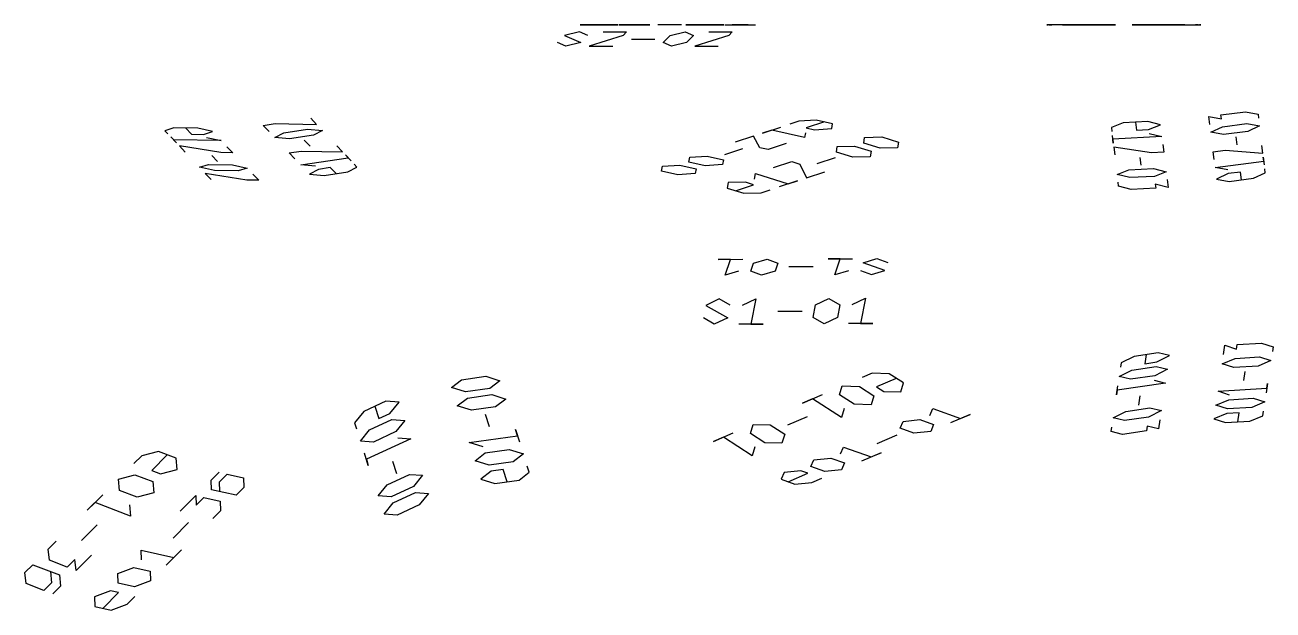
# Model space of a CAD drawing. Header units: metres. Extents: x -3.55 to 5.66, y -3.79 to 3.79.
# Drawn here: x -1.351 to 0.766, y 2.799 to 3.792 of the extents above; entities that cross this region are included whole.
import ezdxf

# ---------------------------------------------------------------- set-up
doc = ezdxf.new("R2010")
doc.units = ezdxf.units.M
doc.layers.add('PROFILES', color=30, linetype='CONTINUOUS')

msp = doc.modelspace()

# ---------------------------------------------------------------- linework, layer by layer
at = {"layer": 'PROFILES'}
for p, q in [((-0.3691, 3.7917, 6.8763), (-0.4089, 3.7917, 6.864)), ((-0.4089, 3.7917, 6.864), (-0.4028, 3.7917, 6.8441)), ((-0.4028, 3.7917, 6.8441), (-0.3445, 3.7917, 6.7967)), ((-0.3445, 3.7917, 6.7967), (-0.3843, 3.7917, 6.7844)), ((-0.3293, 3.7917, 6.8886), (-0.343, 3.7917, 6.8625)), ((-0.343, 3.7917, 6.8625), (-0.3307, 3.7917, 6.8227)), ((-0.3307, 3.7917, 6.8227), (-0.3047, 3.7917, 6.809)), ((-0.3032, 3.7917, 6.8748), (-0.3293, 3.7917, 6.8886)), ((-0.3047, 3.7917, 6.809), (-0.2909, 3.7917, 6.835)), ((-0.2909, 3.7917, 6.835), (-0.3032, 3.7917, 6.8748)), ((-0.2374, 3.7917, 6.8734), (-0.2772, 3.7917, 6.8611)), ((-0.1899, 3.7917, 6.9316), (-0.2298, 3.7917, 6.9193)), ((-0.2298, 3.7917, 6.9193), (-0.2236, 3.7917, 6.8994)), ((-0.2236, 3.7917, 6.8994), (-0.1654, 3.7917, 6.852)), ((-0.1654, 3.7917, 6.852), (-0.2052, 3.7917, 6.8397)), ((-0.1639, 3.7917, 6.9179), (-0.1501, 3.7917, 6.9439)), ((-0.1241, 3.7917, 6.9302), (-0.1516, 3.7917, 6.878)), ((-0.1516, 3.7917, 6.878), (-0.1255, 3.7917, 6.8643)), ((-0.1501, 3.7917, 6.9439), (-0.1241, 3.7917, 6.9302)), ((-0.1255, 3.7917, 6.8643), (-0.1118, 3.7917, 6.8903)), ((0.4006, 3.7917, 6.2709), (0.3822, 3.7917, 6.2939)), ((0.3822, 3.7917, 6.2939), (0.3844, 3.7917, 6.3146)), ((0.4533, 3.7917, 6.37), (0.3866, 3.7917, 6.3353)), ((0.3866, 3.7917, 6.3353), (0.3911, 3.7917, 6.3767)), ((0.3956, 3.7917, 6.4181), (0.3934, 3.7917, 6.3974)), ((0.4186, 3.7917, 6.4366), (0.3956, 3.7917, 6.4181)), ((0.4421, 3.7917, 6.2664), (0.4006, 3.7917, 6.2709)), ((0.432, 3.7917, 6.5609), (0.409, 3.7917, 6.5424)), ((0.409, 3.7917, 6.5424), (0.4275, 3.7917, 6.5195)), ((0.418, 3.7917, 6.6253), (0.4135, 3.7917, 6.5838)), ((0.4986, 3.7917, 6.5956), (0.4158, 3.7917, 6.6046)), ((0.4158, 3.7917, 6.6046), (0.418, 3.7917, 6.6253)), ((0.46, 3.7917, 6.4321), (0.4186, 3.7917, 6.4366)), ((0.4213, 3.7917, 6.2687), (0.4258, 3.7917, 6.3101)), ((0.4258, 3.7917, 6.3101), (0.4465, 3.7917, 6.3079)), ((0.4275, 3.7917, 6.5195), (0.4689, 3.7917, 6.515)), ((0.4734, 3.7917, 6.5564), (0.432, 3.7917, 6.5609)), ((0.4415, 3.7917, 6.4551), (0.446, 3.7917, 6.4965)), ((0.465, 3.7917, 6.2849), (0.4421, 3.7917, 6.2664)), ((0.4465, 3.7917, 6.3079), (0.465, 3.7917, 6.2849)), ((0.474, 3.7917, 6.3678), (0.4533, 3.7917, 6.37)), ((0.4807, 3.7917, 6.4299), (0.4577, 3.7917, 6.4114)), ((0.4577, 3.7917, 6.4114), (0.46, 3.7917, 6.4321)), ((0.4689, 3.7917, 6.515), (0.4919, 3.7917, 6.5335)), ((0.4695, 3.7917, 6.3263), (0.474, 3.7917, 6.3678)), ((0.4919, 3.7917, 6.5335), (0.4734, 3.7917, 6.5564)), ((0.4757, 3.7917, 6.5771), (0.4986, 3.7917, 6.5956)), ((0.4762, 3.7917, 6.3885), (0.4807, 3.7917, 6.4299)), ((0.5501, 3.7917, 6.2967), (0.5271, 3.7917, 6.2782)), ((0.5271, 3.7917, 6.2782), (0.61, 3.7917, 6.2692)), ((0.5339, 3.7917, 6.3403), (0.5523, 3.7917, 6.3174)), ((0.5568, 3.7917, 6.3588), (0.5339, 3.7917, 6.3403)), ((0.5496, 3.7917, 6.4853), (0.5451, 3.7917, 6.4439)), ((0.5451, 3.7917, 6.4439), (0.568, 3.7917, 6.4624)), ((0.5563, 3.7917, 6.5474), (0.5518, 3.7917, 6.506)), ((0.5518, 3.7917, 6.506), (0.5725, 3.7917, 6.5038)), ((0.5523, 3.7917, 6.3174), (0.5938, 3.7917, 6.3129)), ((0.5982, 3.7917, 6.3543), (0.5568, 3.7917, 6.3588)), ((0.5792, 3.7917, 6.5659), (0.5608, 3.7917, 6.5889)), ((0.5608, 3.7917, 6.5889), (0.5837, 3.7917, 6.6073)), ((0.568, 3.7917, 6.4624), (0.5658, 3.7917, 6.4416)), ((0.5658, 3.7917, 6.4416), (0.6072, 3.7917, 6.4372)), ((0.5725, 3.7917, 6.5038), (0.6391, 3.7917, 6.5385)), ((0.5999, 3.7917, 6.5637), (0.5792, 3.7917, 6.5659)), ((0.5843, 3.7917, 6.4187), (0.5798, 3.7917, 6.3773)), ((0.5837, 3.7917, 6.6073), (0.6251, 3.7917, 6.6029)), ((0.5938, 3.7917, 6.3129), (0.6167, 3.7917, 6.3314)), ((0.6167, 3.7917, 6.3314), (0.5982, 3.7917, 6.3543)), ((0.6044, 3.7917, 6.6051), (0.5999, 3.7917, 6.5637)), ((0.6072, 3.7917, 6.4372), (0.6302, 3.7917, 6.4556)), ((0.61, 3.7917, 6.2692), (0.6077, 3.7917, 6.2485)), ((0.6077, 3.7917, 6.2485), (0.6122, 3.7917, 6.2899)), ((0.6251, 3.7917, 6.6029), (0.6436, 3.7917, 6.5799)), ((0.6302, 3.7917, 6.4556), (0.6324, 3.7917, 6.4763)), ((0.6391, 3.7917, 6.5385), (0.6346, 3.7917, 6.4971)), ((0.6436, 3.7917, 6.5799), (0.6414, 3.7917, 6.5592)), ((-0.41, 3.7798, 6.9381), (-0.4358, 3.7738, 6.9511)), ((-0.4358, 3.7738, 6.9511), (-0.4078, 3.7618, 7.0015)), ((-0.396, 3.7738, 6.9634), (-0.41, 3.7798, 6.9381)), ((-0.3363, 3.7738, 6.9818), (-0.3937, 3.7558, 7.0267)), ((-0.3702, 3.7798, 6.9504), (-0.3304, 3.7798, 6.9627)), ((-0.3304, 3.7798, 6.9627), (-0.3363, 3.7738, 6.9818)), ((-0.2684, 3.7618, 7.0445), (-0.2566, 3.7738, 7.0064)), ((-0.2566, 3.7738, 7.0064), (-0.2308, 3.7798, 6.9935)), ((-0.2308, 3.7798, 6.9935), (-0.2168, 3.7738, 7.0187)), ((-0.2168, 3.7738, 7.0187), (-0.2286, 3.7618, 7.0568)), ((-0.1571, 3.7738, 7.0371), (-0.2146, 3.7558, 7.082)), ((-0.191, 3.7798, 7.0058), (-0.1512, 3.7798, 7.0181)), ((-0.1512, 3.7798, 7.0181), (-0.1571, 3.7738, 7.0371)), ((-0.4336, 3.7558, 7.0144), (-0.4476, 3.7618, 6.9892)), ((-0.4078, 3.7618, 7.0015), (-0.4336, 3.7558, 7.0144)), ((-0.3937, 3.7558, 7.0267), (-0.3539, 3.7558, 7.039)), ((-0.3222, 3.7678, 7.007), (-0.2824, 3.7678, 7.0193)), ((-0.2544, 3.7558, 7.0697), (-0.2684, 3.7618, 7.0445)), ((-0.2286, 3.7618, 7.0568), (-0.2544, 3.7558, 7.0697)), ((-0.2146, 3.7558, 7.082), (-0.1748, 3.7558, 7.0943)), ((0.6778, 3.639, 7.686), (0.7192, 3.6443, 7.686)), ((0.7192, 3.6443, 7.686), (0.7406, 3.6404, 7.7058)), ((-0.9467, 3.6214, 7.3251), (-0.9265, 3.6244, 7.3208)), ((-0.9369, 3.6111, 7.3642), (-0.9467, 3.6214, 7.3251)), ((-0.9265, 3.6244, 7.3208), (-0.8562, 3.6231, 7.3472)), ((-0.8562, 3.6231, 7.3472), (-0.866, 3.6334, 7.3081)), ((-0.038, 3.6285, 7.5812), (-0.0535, 3.6234, 7.5942)), ((-0.0087, 3.6305, 7.5834), (-0.038, 3.6285, 7.5812)), ((0.0052, 3.6274, 7.5986), (-0.0257, 3.6172, 7.6246)), ((0.0191, 3.6242, 7.6138), (-0.0087, 3.6305, 7.5834)), ((0.0175, 3.616, 7.642), (0.0191, 3.6242, 7.6138)), ((0.5119, 3.6255, 7.6882), (0.4919, 3.6178, 7.7084)), ((0.5535, 3.6277, 7.6873), (0.5119, 3.6255, 7.6882)), ((0.5327, 3.6266, 7.6877), (0.5343, 3.6133, 7.7272)), ((0.5751, 3.6222, 7.7065), (0.5535, 3.6277, 7.6873)), ((0.5551, 3.6144, 7.7267), (0.5751, 3.6222, 7.7065)), ((0.6588, 3.6231, 7.7254), (0.6572, 3.6363, 7.6859)), ((0.6572, 3.6363, 7.6859), (0.6787, 3.6324, 7.7057)), ((0.6787, 3.6324, 7.7057), (0.6778, 3.639, 7.686)), ((0.6803, 3.6191, 7.7452), (0.7216, 3.6244, 7.7452)), ((0.7216, 3.6244, 7.7452), (0.7431, 3.6205, 7.765)), ((0.7431, 3.6205, 7.765), (0.7232, 3.6112, 7.7847)), ((0.7406, 3.6404, 7.7058), (0.7414, 3.6337, 7.7256)), ((-1.0981, 3.6172, 7.3618), (-1.1134, 3.6124, 7.3865)), ((-1.1134, 3.6124, 7.3865), (-1.1085, 3.6072, 7.4061)), ((-1.0938, 3.5917, 7.4648), (-1.1036, 3.602, 7.4257)), ((-1.0577, 3.6166, 7.3516), (-1.0981, 3.6172, 7.3618)), ((-1.0779, 3.6169, 7.3567), (-1.0681, 3.6065, 7.3958)), ((-1.0681, 3.6065, 7.3958), (-1.0479, 3.6062, 7.3907)), ((-1.0326, 3.6111, 7.366), (-1.0577, 3.6166, 7.3516)), ((-1.0479, 3.6062, 7.3907), (-1.0326, 3.6111, 7.366)), ((-1.043, 3.601, 7.4103), (-1.0179, 3.5955, 7.4247)), ((-0.9271, 3.6007, 7.4034), (-0.9119, 3.6089, 7.3796)), ((-0.9021, 3.5986, 7.4187), (-0.9271, 3.6007, 7.4034)), ((-0.9119, 3.6089, 7.3796), (-0.8715, 3.6149, 7.3711)), ((-0.8617, 3.6046, 7.4102), (-0.9021, 3.5986, 7.4187)), ((-0.8715, 3.6149, 7.3711), (-0.8464, 3.6127, 7.3864)), ((-0.8464, 3.6127, 7.3864), (-0.8617, 3.6046, 7.4102)), ((-0.1152, 3.603, 7.6464), (-0.146, 3.5928, 7.6724)), ((-0.1044, 3.5834, 7.7181), (-0.1152, 3.603, 7.6464)), ((-0.0998, 3.6081, 7.6333), (-0.0689, 3.6183, 7.6072)), ((-0.0843, 3.6132, 7.6203), (-0.0998, 3.6081, 7.6333)), ((-0.0288, 3.6007, 7.6811), (-0.0843, 3.6132, 7.6203)), ((-0.0272, 3.6089, 7.6529), (-0.0288, 3.6007, 7.6811)), ((-0.0257, 3.6172, 7.6246), (-0.0118, 3.614, 7.6399)), ((-0.0118, 3.614, 7.6399), (0.0175, 3.616, 7.642)), ((0.0718, 3.5915, 7.73), (0.0732, 3.601, 7.7021)), ((0.0732, 3.601, 7.7021), (0.1026, 3.6017, 7.7039)), ((0.1026, 3.6017, 7.7039), (0.1306, 3.593, 7.7336)), ((0.4919, 3.6178, 7.7084), (0.4927, 3.6111, 7.7282)), ((0.4951, 3.5912, 7.7874), (0.4935, 3.6045, 7.7479)), ((0.5775, 3.6023, 7.7657), (0.4943, 3.5979, 7.7676)), ((0.5343, 3.6133, 7.7272), (0.5551, 3.6144, 7.7267)), ((0.5559, 3.6078, 7.7465), (0.5775, 3.6023, 7.7657)), ((0.6604, 3.6098, 7.7648), (0.6803, 3.6191, 7.7452)), ((0.6819, 3.6059, 7.7846), (0.6604, 3.6098, 7.7648)), ((0.7232, 3.6112, 7.7847), (0.6819, 3.6059, 7.7846)), ((0.705, 3.5886, 7.8439), (0.7034, 3.6019, 7.8044)), ((-1.0179, 3.5955, 7.4247), (-1.0987, 3.5968, 7.4453)), ((-1.0987, 3.5968, 7.4453), (-1.0938, 3.5917, 7.4648)), ((-1.0186, 3.5752, 7.5082), (-1.0889, 3.5865, 7.4844)), ((-1.0889, 3.5865, 7.4844), (-1.0791, 3.5762, 7.5236)), ((-1.0082, 3.5852, 7.4639), (-0.9984, 3.5748, 7.503)), ((-0.9027, 3.5749, 7.5013), (-0.8825, 3.5779, 7.497)), ((-0.8825, 3.5779, 7.497), (-0.8122, 3.5765, 7.5234)), ((-0.8672, 3.586, 7.4732), (-0.877, 3.5964, 7.4341)), ((-0.8122, 3.5765, 7.5234), (-0.822, 3.5869, 7.4843)), ((-0.1337, 3.5815, 7.7159), (-0.1646, 3.5713, 7.742)), ((-0.0905, 3.5803, 7.7333), (-0.1044, 3.5834, 7.7181)), ((-0.0596, 3.5905, 7.7072), (-0.0905, 3.5803, 7.7333)), ((0.0255, 3.5762, 7.7691), (0.0269, 3.5857, 7.7412)), ((0.0269, 3.5857, 7.7412), (0.0563, 3.5864, 7.743)), ((0.0563, 3.5864, 7.743), (0.0843, 3.5777, 7.7727)), ((0.0997, 3.5828, 7.7596), (0.0718, 3.5915, 7.73)), ((0.0843, 3.5777, 7.7727), (0.0828, 3.5682, 7.8005)), ((0.1291, 3.5835, 7.7614), (0.0997, 3.5828, 7.7596)), ((0.1306, 3.593, 7.7336), (0.1291, 3.5835, 7.7614)), ((0.4943, 3.5979, 7.7676), (0.4951, 3.5912, 7.7874)), ((0.5599, 3.5747, 7.8451), (0.4959, 3.5846, 7.8071)), ((0.4959, 3.5846, 7.8071), (0.4975, 3.5714, 7.8466)), ((0.5791, 3.589, 7.8052), (0.5807, 3.5758, 7.8447)), ((0.6645, 3.5767, 7.8635), (0.6851, 3.5793, 7.8636)), ((0.6851, 3.5793, 7.8636), (0.7487, 3.5741, 7.9032)), ((0.7487, 3.5741, 7.9032), (0.7471, 3.5873, 7.8637)), ((-1.0339, 3.5703, 7.5329), (-1.0241, 3.56, 7.572)), ((-0.9984, 3.5748, 7.503), (-1.0186, 3.5752, 7.5082)), ((-0.8929, 3.5645, 7.5404), (-0.9027, 3.5749, 7.5013)), ((-0.8831, 3.5542, 7.5796), (-0.8024, 3.5662, 7.5626)), ((-0.8024, 3.5662, 7.5626), (-0.8073, 3.5713, 7.543)), ((-0.8073, 3.5713, 7.543), (-0.7975, 3.561, 7.5822)), ((-0.2247, 3.5591, 7.7658), (-0.2232, 3.5673, 7.7376)), ((-0.197, 3.5528, 7.7963), (-0.2247, 3.5591, 7.7658)), ((-0.2232, 3.5673, 7.7376), (-0.1939, 3.5693, 7.7398)), ((-0.1939, 3.5693, 7.7398), (-0.1661, 3.563, 7.7702)), ((-0.1661, 3.563, 7.7702), (-0.1677, 3.5548, 7.7984)), ((-0.0811, 3.55, 7.8325), (-0.0502, 3.5602, 7.8064)), ((-0.0502, 3.5602, 7.8064), (-0.0363, 3.5558, 7.8212)), ((-0.0069, 3.5565, 7.823), (0.024, 3.5667, 7.7969)), ((0.0534, 3.5675, 7.7987), (0.0255, 3.5762, 7.7691)), ((0.0828, 3.5682, 7.8005), (0.0534, 3.5675, 7.7987)), ((0.5399, 3.5669, 7.8654), (0.5416, 3.5537, 7.9048)), ((0.5807, 3.5758, 7.8447), (0.5599, 3.5747, 7.8451)), ((0.6661, 3.5634, 7.903), (0.6645, 3.5767, 7.8635)), ((0.6677, 3.5502, 7.9425), (0.7504, 3.5608, 7.9426)), ((0.7504, 3.5608, 7.9426), (0.7495, 3.5674, 7.9229)), ((0.7495, 3.5674, 7.9229), (0.7512, 3.5542, 7.9624)), ((-1.0547, 3.5503, 7.6215), (-1.0394, 3.5551, 7.5968)), ((-1.0296, 3.5448, 7.6359), (-1.0547, 3.5503, 7.6215)), ((-0.9745, 3.5286, 7.6844), (-1.0449, 3.5399, 7.6606)), ((-1.0449, 3.5399, 7.6606), (-1.0351, 3.5296, 7.6998)), ((-1.0394, 3.5551, 7.5968), (-0.999, 3.5545, 7.5865)), ((-0.9892, 3.5441, 7.6256), (-1.0296, 3.5448, 7.6359)), ((-0.999, 3.5545, 7.5865), (-0.9739, 3.549, 7.6009)), ((-0.9739, 3.549, 7.6009), (-0.9892, 3.5441, 7.6256)), ((-0.9641, 3.5386, 7.6401), (-0.9543, 3.5283, 7.6792)), ((-0.858, 3.552, 7.5949), (-0.8831, 3.5542, 7.5796)), ((-0.8531, 3.5468, 7.6145), (-0.8684, 3.5386, 7.6383)), ((-0.8684, 3.5386, 7.6383), (-0.8433, 3.5365, 7.6537)), ((-0.8329, 3.5498, 7.6103), (-0.8531, 3.5468, 7.6145)), ((-0.8433, 3.5365, 7.6537), (-0.803, 3.5425, 7.6452)), ((-0.8232, 3.5395, 7.6494), (-0.8329, 3.5498, 7.6103)), ((-0.803, 3.5425, 7.6452), (-0.7877, 3.5506, 7.6213)), ((-0.7877, 3.5506, 7.6213), (-0.7926, 3.5558, 7.6018)), ((-0.271, 3.5438, 7.8049), (-0.2695, 3.552, 7.7767)), ((-0.2433, 3.5375, 7.8354), (-0.271, 3.5438, 7.8049)), ((-0.2695, 3.552, 7.7767), (-0.2402, 3.554, 7.7789)), ((-0.214, 3.5395, 7.8376), (-0.2433, 3.5375, 7.8354)), ((-0.2402, 3.554, 7.7789), (-0.2124, 3.5477, 7.8093)), ((-0.2124, 3.5477, 7.8093), (-0.214, 3.5395, 7.8376)), ((-0.1677, 3.5548, 7.7984), (-0.197, 3.5528, 7.7963)), ((-0.1134, 3.5303, 7.8864), (-0.112, 3.5398, 7.8585)), ((-0.112, 3.5398, 7.8585), (-0.0561, 3.5223, 7.9178)), ((-0.0363, 3.5558, 7.8212), (-0.0252, 3.5325, 7.8918)), ((-0.0252, 3.5325, 7.8918), (0.0056, 3.5427, 7.8657)), ((0.5016, 3.5382, 7.9453), (0.5216, 3.546, 7.925)), ((0.5232, 3.5327, 7.9645), (0.5016, 3.5382, 7.9453)), ((0.5216, 3.546, 7.925), (0.5632, 3.5482, 7.9241)), ((0.5632, 3.5482, 7.9241), (0.5848, 3.5426, 7.9433)), ((0.5848, 3.5426, 7.9433), (0.5648, 3.5349, 7.9635)), ((0.6892, 3.5462, 7.9622), (0.6677, 3.5502, 7.9425)), ((0.69, 3.5396, 7.982), (0.6701, 3.5303, 8.0017)), ((0.7106, 3.5422, 7.982), (0.69, 3.5396, 7.982)), ((0.7123, 3.529, 8.0215), (0.7106, 3.5422, 7.982)), ((0.7329, 3.5316, 8.0215), (0.7528, 3.5409, 8.0018)), ((0.7528, 3.5409, 8.0018), (0.752, 3.5476, 7.9821)), ((-0.9543, 3.5283, 7.6792), (-0.9745, 3.5286, 7.6844)), ((-0.1583, 3.5245, 7.8976), (-0.1597, 3.515, 7.9255)), ((-0.1597, 3.515, 7.9255), (-0.1318, 3.5063, 7.9551)), ((-0.1289, 3.5252, 7.8994), (-0.1583, 3.5245, 7.8976)), ((-0.1457, 3.5106, 7.9403), (-0.1149, 3.5208, 7.9142)), ((-0.1149, 3.5208, 7.9142), (-0.1289, 3.5252, 7.8994)), ((-0.0407, 3.5274, 7.9048), (-0.0715, 3.5172, 7.9309)), ((-0.0561, 3.5223, 7.9178), (-0.0407, 3.5274, 7.9048)), ((0.504, 3.5183, 8.0045), (0.5032, 3.525, 7.9847)), ((0.5256, 3.5128, 8.0237), (0.504, 3.5183, 8.0045)), ((0.5648, 3.5349, 7.9635), (0.5232, 3.5327, 7.9645)), ((0.5672, 3.515, 8.0227), (0.5256, 3.5128, 8.0237)), ((0.588, 3.5161, 8.0223), (0.5664, 3.5216, 8.003)), ((0.5664, 3.5216, 8.003), (0.5672, 3.515, 8.0227)), ((0.5864, 3.5294, 7.9828), (0.588, 3.5161, 8.0223)), ((0.6701, 3.5303, 8.0017), (0.6916, 3.5263, 8.0214)), ((0.6916, 3.5263, 8.0214), (0.7329, 3.5316, 8.0215)), ((-0.1318, 3.5063, 7.9551), (-0.1024, 3.507, 7.9569)), ((-0.1024, 3.507, 7.9569), (-0.087, 3.5121, 7.9439)), ((-0.1748, 3.394, 8.2818), (-0.1334, 3.3942, 8.2867)), ((-0.1541, 3.3941, 8.2842), (-0.1748, 3.394, 8.2818)), ((-0.1634, 3.3672, 8.3626), (-0.1541, 3.3941, 8.2842)), ((-0.1197, 3.3742, 8.348), (-0.115, 3.3876, 8.3088)), ((-0.115, 3.3876, 8.3088), (-0.092, 3.3944, 8.2917)), ((-0.092, 3.3944, 8.2917), (-0.0737, 3.3878, 8.3138)), ((-0.0737, 3.3878, 8.3138), (-0.0783, 3.3743, 8.3529)), ((0.0114, 3.3949, 8.3041), (0.0527, 3.3951, 8.3091)), ((0.0321, 3.395, 8.3066), (0.0114, 3.3949, 8.3041)), ((0.0228, 3.3681, 8.385), (0.0321, 3.395, 8.3066)), ((0.0711, 3.3884, 8.3312), (0.0941, 3.3953, 8.3141)), ((0.1078, 3.3752, 8.3753), (0.0711, 3.3884, 8.3312)), ((0.0941, 3.3953, 8.3141), (0.1125, 3.3886, 8.3362)), ((-0.1404, 3.3741, 8.3455), (-0.1634, 3.3672, 8.3626)), ((-0.1013, 3.3675, 8.37), (-0.1197, 3.3742, 8.348)), ((-0.0783, 3.3743, 8.3529), (-0.1013, 3.3675, 8.37)), ((-0.014, 3.3813, 8.3408), (-0.0553, 3.3812, 8.3358)), ((0.0458, 3.3749, 8.3679), (0.0228, 3.3681, 8.385)), ((0.0665, 3.375, 8.3704), (0.0848, 3.3684, 8.3924)), ((0.0848, 3.3684, 8.3924), (0.1078, 3.3752, 8.3753)), ((-0.1732, 3.327, 8.4461), (-0.196, 3.3161, 8.4613)), ((-0.1546, 3.3163, 8.4663), (-0.1732, 3.327, 8.4461)), ((-0.134, 3.3164, 8.4688), (-0.1112, 3.3272, 8.4535)), ((-0.1112, 3.3272, 8.4535), (-0.1195, 3.2843, 8.5245)), ((-0.0099, 3.317, 8.4837), (0.0129, 3.3278, 8.4685)), ((0.0129, 3.3278, 8.4685), (0.0315, 3.3172, 8.4887)), ((0.0522, 3.3173, 8.4912), (0.075, 3.3281, 8.4759)), ((0.075, 3.3281, 8.4759), (0.0666, 3.2852, 8.5468)), ((-0.196, 3.3161, 8.4613), (-0.1588, 3.2948, 8.5018)), ((-0.074, 3.306, 8.494), (-0.0326, 3.3062, 8.4989)), ((-0.014, 3.2955, 8.5192), (-0.0099, 3.317, 8.4837)), ((0.0315, 3.3172, 8.4887), (0.0274, 3.2957, 8.5241)), ((-0.1816, 3.284, 8.517), (-0.2002, 3.2947, 8.4968)), ((-0.1588, 3.2948, 8.5018), (-0.1816, 3.284, 8.517)), ((-0.0988, 3.2844, 8.527), (-0.1402, 3.2842, 8.522)), ((-0.1195, 3.2843, 8.5245), (-0.0988, 3.2844, 8.527)), ((0.0046, 3.2849, 8.5394), (-0.014, 3.2955, 8.5192)), ((0.0274, 3.2957, 8.5241), (0.0046, 3.2849, 8.5394)), ((0.0873, 3.2852, 8.5493), (0.046, 3.2851, 8.5444)), ((0.0666, 3.2852, 8.5468), (0.0873, 3.2852, 8.5493)), ((0.682, 3.2327, 8.8217), (0.6844, 3.2483, 8.7831)), ((0.6844, 3.2483, 8.7831), (0.7039, 3.2418, 8.8042)), ((0.7039, 3.2418, 8.8042), (0.7051, 3.2496, 8.7849)), ((0.7051, 3.2496, 8.7849), (0.7465, 3.2522, 8.7884)), ((0.7465, 3.2522, 8.7884), (0.7661, 3.2457, 8.8095)), ((0.7661, 3.2457, 8.8095), (0.7649, 3.2379, 8.8288)), ((0.5087, 3.2187, 8.7832), (0.5075, 3.211, 8.8024)), ((0.5303, 3.2296, 8.7663), (0.5087, 3.2187, 8.7832)), ((0.5712, 3.2358, 8.7713), (0.5303, 3.2296, 8.7663)), ((0.5507, 3.2327, 8.7688), (0.5484, 3.2171, 8.8074)), ((0.5484, 3.2171, 8.8074), (0.5689, 3.2202, 8.8098)), ((0.5689, 3.2202, 8.8098), (0.5905, 3.231, 8.793)), ((0.5905, 3.231, 8.793), (0.5712, 3.2358, 8.7713)), ((0.6797, 3.2171, 8.8602), (0.7016, 3.2262, 8.8427)), ((0.7016, 3.2262, 8.8427), (0.743, 3.2288, 8.8463)), ((0.7626, 3.2223, 8.8673), (0.7407, 3.2132, 8.8848)), ((0.743, 3.2288, 8.8463), (0.7626, 3.2223, 8.8673)), ((0.0859, 3.2009, 8.6905), (0.0691, 3.1937, 8.7004)), ((0.1149, 3.2002, 8.6954), (0.0859, 3.2009, 8.6905)), ((0.1394, 3.1844, 8.7251), (0.1149, 3.2002, 8.6954)), ((0.5052, 3.1954, 8.841), (0.5268, 3.2062, 8.8242)), ((0.5654, 3.1968, 8.8677), (0.5245, 3.1907, 8.8628)), ((0.5268, 3.2062, 8.8242), (0.5677, 3.2124, 8.8291)), ((0.587, 3.2077, 8.8509), (0.5654, 3.1968, 8.8677)), ((0.5677, 3.2124, 8.8291), (0.587, 3.2077, 8.8509)), ((0.6993, 3.2106, 8.8813), (0.6797, 3.2171, 8.8602)), ((0.7407, 3.2132, 8.8848), (0.6993, 3.2106, 8.8813)), ((0.7165, 3.1886, 8.9409), (0.7189, 3.2041, 8.9024)), ((-0.6274, 3.1767, 8.6399), (-0.6102, 3.1899, 8.6199)), ((-0.6036, 3.1692, 8.6555), (-0.6274, 3.1767, 8.6399)), ((-0.6102, 3.1899, 8.6199), (-0.5692, 3.1957, 8.6156)), ((-0.5692, 3.1957, 8.6156), (-0.5453, 3.1882, 8.6312)), ((-0.5453, 3.1882, 8.6312), (-0.5625, 3.175, 8.6511)), ((0.0309, 3.1641, 8.7452), (0.0354, 3.1793, 8.7204)), ((0.0354, 3.1793, 8.7204), (0.0645, 3.1785, 8.7253)), ((0.0645, 3.1785, 8.7253), (0.089, 3.1627, 8.755)), ((0.1271, 3.1923, 8.7102), (0.0935, 3.1778, 8.7302)), ((0.0935, 3.1778, 8.7302), (0.1058, 3.1699, 8.7451)), ((0.1348, 3.1692, 8.75), (0.1394, 3.1844, 8.7251)), ((0.5006, 3.1642, 8.9182), (0.5029, 3.1798, 8.8796)), ((0.5836, 3.1843, 8.9088), (0.5017, 3.172, 8.8989)), ((0.5245, 3.1907, 8.8628), (0.5052, 3.1954, 8.841)), ((0.5643, 3.189, 8.887), (0.5836, 3.1843, 8.9088)), ((0.6728, 3.1704, 8.976), (0.7557, 3.1756, 8.9831)), ((0.7568, 3.1834, 8.9638), (0.7545, 3.1678, 9.0023)), ((0.7557, 3.1756, 8.9831), (0.7568, 3.1834, 8.9638)), ((-0.6175, 3.1457, 8.6932), (-0.6003, 3.1589, 8.6732)), ((-0.5625, 3.175, 8.6511), (-0.6036, 3.1692, 8.6555)), ((-0.6003, 3.1589, 8.6732), (-0.5592, 3.1646, 8.6689)), ((-0.5592, 3.1646, 8.6689), (-0.5354, 3.1571, 8.6845)), ((-0.5354, 3.1571, 8.6845), (-0.5526, 3.1439, 8.7044)), ((-0.0318, 3.1503, 8.7603), (0.0018, 3.1648, 8.7403)), ((-0.015, 3.1576, 8.7503), (-0.0318, 3.1503, 8.7603)), ((0.034, 3.1258, 8.8098), (-0.015, 3.1576, 8.7503)), ((0.0554, 3.1482, 8.775), (0.0309, 3.1641, 8.7452)), ((0.089, 3.1627, 8.755), (0.0844, 3.1475, 8.7799)), ((0.1058, 3.1699, 8.7451), (0.1348, 3.1692, 8.75)), ((0.5017, 3.172, 8.8989), (0.5006, 3.1642, 8.9182)), ((0.5403, 3.1626, 8.9424), (0.538, 3.147, 8.981)), ((0.6693, 3.147, 9.0338), (0.6912, 3.1561, 9.0163)), ((0.6924, 3.1639, 8.997), (0.6728, 3.1704, 8.976)), ((0.6912, 3.1561, 9.0163), (0.7326, 3.1587, 9.0199)), ((0.7326, 3.1587, 9.0199), (0.7522, 3.1522, 9.0409)), ((-0.7762, 3.1361, 8.6196), (-0.7917, 3.117, 8.6358)), ((-0.7386, 3.1536, 8.6228), (-0.7762, 3.1361, 8.6196)), ((-0.7574, 3.1449, 8.6212), (-0.7507, 3.1242, 8.6568)), ((-0.7164, 3.152, 8.6421), (-0.7386, 3.1536, 8.6228)), ((-0.7319, 3.1329, 8.6583), (-0.7164, 3.152, 8.6421)), ((-0.5936, 3.1382, 8.7088), (-0.6175, 3.1457, 8.6932)), ((-0.5526, 3.1439, 8.7044), (-0.5936, 3.1382, 8.7088)), ((0.0386, 3.141, 8.7849), (0.034, 3.1258, 8.8098)), ((0.0844, 3.1475, 8.7799), (0.0554, 3.1482, 8.775)), ((0.1838, 3.1294, 8.8472), (0.1889, 3.1409, 8.8205)), ((0.1889, 3.1409, 8.8205), (0.2358, 3.124, 8.8873)), ((0.4948, 3.1253, 9.0146), (0.5164, 3.1361, 8.9978)), ((0.5164, 3.1361, 8.9978), (0.5573, 3.1423, 9.0027)), ((0.5766, 3.1376, 9.0245), (0.555, 3.1267, 9.0413)), ((0.5573, 3.1423, 9.0027), (0.5766, 3.1376, 9.0245)), ((0.6889, 3.1405, 9.0549), (0.6693, 3.147, 9.0338)), ((0.7084, 3.134, 9.076), (0.6877, 3.1327, 9.0742)), ((0.7303, 3.1431, 9.0584), (0.6889, 3.1405, 9.0549)), ((0.7061, 3.1184, 9.1145), (0.7084, 3.134, 9.076)), ((0.7522, 3.1522, 9.0409), (0.7303, 3.1431, 9.0584)), ((0.7487, 3.1288, 9.0988), (0.7499, 3.1366, 9.0795)), ((-0.7917, 3.117, 8.6358), (-0.7884, 3.1066, 8.6536)), ((-0.7663, 3.105, 8.6729), (-0.7286, 3.1226, 8.6761)), ((-0.7507, 3.1242, 8.6568), (-0.7319, 3.1329, 8.6583)), ((-0.7286, 3.1226, 8.6761), (-0.7064, 3.121, 8.6955)), ((-0.7064, 3.121, 8.6955), (-0.7219, 3.1019, 8.7116)), ((-0.5631, 3.11, 8.7599), (-0.5698, 3.1307, 8.7244)), ((-0.1203, 3.099, 8.835), (-0.1158, 3.1142, 8.8101)), ((-0.1158, 3.1142, 8.8101), (-0.0867, 3.1135, 8.815)), ((-0.0867, 3.1135, 8.815), (-0.0622, 3.0976, 8.8448)), ((-0.0241, 3.1272, 8.8), (-0.0577, 3.1128, 8.8199)), ((0.1334, 3.1077, 8.8771), (0.1385, 3.1192, 8.8504)), ((0.1385, 3.1192, 8.8504), (0.167, 3.1222, 8.8572)), ((0.167, 3.1222, 8.8572), (0.1904, 3.1138, 8.8905)), ((0.1904, 3.1138, 8.8905), (0.1854, 3.1023, 8.9172)), ((0.2526, 3.1312, 8.8773), (0.219, 3.1168, 8.8973)), ((0.2358, 3.124, 8.8873), (0.2526, 3.1312, 8.8773)), ((0.5141, 3.1205, 9.0364), (0.4948, 3.1253, 9.0146)), ((0.555, 3.1267, 9.0413), (0.5141, 3.1205, 9.0364)), ((0.5743, 3.122, 9.0631), (0.572, 3.1064, 9.1016)), ((0.6877, 3.1327, 9.0742), (0.6659, 3.1236, 9.0917)), ((0.6659, 3.1236, 9.0917), (0.6854, 3.1171, 9.1128)), ((0.6854, 3.1171, 9.1128), (0.7269, 3.1198, 9.1163)), ((0.7269, 3.1198, 9.1163), (0.7487, 3.1288, 9.0988)), ((-0.7818, 3.0859, 8.6891), (-0.7663, 3.105, 8.6729)), ((-0.7219, 3.1019, 8.7116), (-0.7596, 3.0843, 8.7085)), ((-0.7186, 3.0915, 8.7294), (-0.6964, 3.0899, 8.7488)), ((-0.5975, 3.0836, 8.7998), (-0.5154, 3.095, 8.7911)), ((-0.5154, 3.095, 8.7911), (-0.5187, 3.1054, 8.7733)), ((-0.5187, 3.1054, 8.7733), (-0.5121, 3.0847, 8.8089)), ((-0.183, 3.0853, 8.85), (-0.1494, 3.0997, 8.8301)), ((-0.1662, 3.0925, 8.84), (-0.183, 3.0853, 8.85)), ((-0.1172, 3.0607, 8.8995), (-0.1662, 3.0925, 8.84)), ((-0.0959, 3.0831, 8.8647), (-0.1203, 3.099, 8.835)), ((-0.0622, 3.0976, 8.8448), (-0.0668, 3.0824, 8.8696)), ((0.0947, 3.0818, 8.9237), (0.1283, 3.0963, 8.9038)), ((0.1568, 3.0993, 8.9105), (0.1334, 3.1077, 8.8771)), ((0.1854, 3.1023, 8.9172), (0.1568, 3.0993, 8.9105)), ((0.4913, 3.1019, 9.0725), (0.4925, 3.1097, 9.0532)), ((0.5106, 3.0972, 9.0942), (0.4913, 3.1019, 9.0725)), ((0.5515, 3.1033, 9.0992), (0.5106, 3.0972, 9.0942)), ((0.5527, 3.1111, 9.0799), (0.5515, 3.1033, 9.0992)), ((0.572, 3.1064, 9.1016), (0.5527, 3.1111, 9.0799)), ((-0.7596, 3.0843, 8.7085), (-0.7818, 3.0859, 8.6891)), ((-0.6964, 3.0899, 8.7488), (-0.7718, 3.0549, 8.7425)), ((-0.5736, 3.0761, 8.8154), (-0.5975, 3.0836, 8.7998)), ((-0.5703, 3.0658, 8.8332), (-0.5293, 3.0715, 8.8288)), ((-0.5293, 3.0715, 8.8288), (-0.5054, 3.064, 8.8444)), ((-0.1127, 3.0759, 8.8747), (-0.1172, 3.0607, 8.8995)), ((-0.0668, 3.0824, 8.8696), (-0.0959, 3.0831, 8.8647)), ((0.0326, 3.0644, 8.9369), (0.0377, 3.0758, 8.9103)), ((0.0377, 3.0758, 8.9103), (0.0846, 3.0589, 8.977)), ((-1.1528, 3.0609, 8.4825), (-1.166, 3.0477, 8.4917)), ((-1.1246, 3.0683, 8.4864), (-1.1528, 3.0609, 8.4825)), ((-1.1095, 3.0625, 8.4996), (-1.1359, 3.0361, 8.5181)), ((-1.0945, 3.0567, 8.5128), (-1.1246, 3.0683, 8.4864)), ((-1.0926, 3.0377, 8.5352), (-1.0945, 3.0567, 8.5128)), ((-0.7685, 3.0445, 8.7602), (-0.7751, 3.0652, 8.7247)), ((-0.7718, 3.0549, 8.7425), (-0.7685, 3.0445, 8.7602)), ((-0.7275, 3.0517, 8.7812), (-0.7208, 3.031, 8.8167)), ((-0.5875, 3.0525, 8.8531), (-0.5703, 3.0658, 8.8332)), ((-0.5637, 3.0451, 8.8687), (-0.5875, 3.0525, 8.8531)), ((-0.5226, 3.0508, 8.8644), (-0.5637, 3.0451, 8.8687)), ((-0.5054, 3.064, 8.8444), (-0.5226, 3.0508, 8.8644)), ((-0.0178, 3.0427, 8.9668), (-0.0128, 3.0541, 8.9402)), ((-0.0128, 3.0541, 8.9402), (0.0158, 3.0571, 8.9469)), ((0.0158, 3.0571, 8.9469), (0.0392, 3.0487, 8.9803)), ((0.0392, 3.0487, 8.9803), (0.0341, 3.0372, 9.007)), ((0.1014, 3.0661, 8.9671), (0.0678, 3.0517, 8.987)), ((0.0846, 3.0589, 8.977), (0.1014, 3.0661, 8.9671)), ((-1.1924, 3.0213, 8.5102), (-1.1642, 3.0287, 8.5142)), ((-1.1642, 3.0287, 8.5142), (-1.1341, 3.0171, 8.5405)), ((-1.1359, 3.0361, 8.5181), (-1.1209, 3.0303, 8.5313)), ((-1.1209, 3.0303, 8.5313), (-1.0926, 3.0377, 8.5352)), ((-1.0348, 3.0197, 8.5921), (-1.0216, 3.0329, 8.5828)), ((-1.021, 3.0166, 8.6073), (-1.0078, 3.0298, 8.5981)), ((-1.0078, 3.0298, 8.5981), (-0.9801, 3.0235, 8.6286)), ((-0.7363, 3.0119, 8.8329), (-0.6986, 3.0294, 8.8361)), ((-0.6986, 3.0294, 8.8361), (-0.6765, 3.0279, 8.8554)), ((-0.6765, 3.0279, 8.8554), (-0.692, 3.0087, 8.8716)), ((-0.5603, 3.0347, 8.8865), (-0.5775, 3.0215, 8.9064)), ((-0.5398, 3.0376, 8.8843), (-0.5603, 3.0347, 8.8865)), ((-0.5332, 3.0169, 8.9199), (-0.5398, 3.0376, 8.8843)), ((-0.5126, 3.0197, 8.9177), (-0.4955, 3.0329, 8.8978)), ((-0.4955, 3.0329, 8.8978), (-0.4988, 3.0433, 8.88)), ((-0.0632, 3.0324, 8.9701), (-0.0682, 3.021, 8.9968)), ((-0.0346, 3.0354, 8.9768), (-0.0632, 3.0324, 8.9701)), ((-0.0565, 3.0168, 9.0135), (-0.0229, 3.0312, 8.9935)), ((-0.0229, 3.0312, 8.9935), (-0.0346, 3.0354, 8.9768)), ((0.0056, 3.0342, 9.0002), (-0.0178, 3.0427, 8.9668)), ((0.0341, 3.0372, 9.007), (0.0056, 3.0342, 9.0002)), ((-1.1906, 3.0023, 8.5327), (-1.1924, 3.0213, 8.5102)), ((-1.1341, 3.0171, 8.5405), (-1.1322, 2.9981, 8.563)), ((-1.0342, 3.0034, 8.6166), (-1.0348, 3.0197, 8.5921)), ((-1.0204, 3.0003, 8.6318), (-1.021, 3.0166, 8.6073)), ((-0.9795, 3.0072, 8.6531), (-0.9927, 2.994, 8.6623)), ((-0.9801, 3.0235, 8.6286), (-0.9795, 3.0072, 8.6531)), ((-0.7518, 2.9928, 8.8491), (-0.7363, 3.0119, 8.8329)), ((-0.692, 3.0087, 8.8716), (-0.7297, 2.9912, 8.8684)), ((-0.5775, 3.0215, 8.9064), (-0.5537, 3.014, 8.922)), ((-0.5537, 3.014, 8.922), (-0.5126, 3.0197, 8.9177)), ((-0.0682, 3.021, 8.9968), (-0.0448, 3.0125, 9.0301)), ((-0.0448, 3.0125, 9.0301), (-0.0163, 3.0155, 9.0369)), ((-0.0163, 3.0155, 9.0369), (0.0005, 3.0228, 9.0269)), ((-1.2452, 2.9685, 8.5473), (-1.2188, 2.9949, 8.5288)), ((-1.1605, 2.9907, 8.559), (-1.1906, 3.0023, 8.5327)), ((-1.1322, 2.9981, 8.563), (-1.1605, 2.9907, 8.559)), ((-1.0876, 2.967, 8.6291), (-1.0612, 2.9934, 8.6106)), ((-1.0612, 2.9934, 8.6106), (-1.0606, 2.977, 8.6351)), ((-1.0606, 2.977, 8.6351), (-1.0474, 2.9902, 8.6258)), ((-1.0474, 2.9902, 8.6258), (-1.0197, 2.9839, 8.6563)), ((-0.9927, 2.994, 8.6623), (-1.0342, 3.0034, 8.6166)), ((-0.7297, 2.9912, 8.8684), (-0.7518, 2.9928, 8.8491)), ((-0.7263, 2.9809, 8.8862), (-0.6887, 2.9984, 8.8894)), ((-0.6887, 2.9984, 8.8894), (-0.6665, 2.9968, 8.9087)), ((-0.6665, 2.9968, 8.9087), (-0.682, 2.9777, 8.9249)), ((-1.232, 2.9817, 8.538), (-1.2452, 2.9685, 8.5473)), ((-1.1718, 2.9585, 8.5907), (-1.232, 2.9817, 8.538)), ((-1.1737, 2.9775, 8.5683), (-1.1718, 2.9585, 8.5907)), ((-1.0191, 2.9676, 8.6809), (-1.0323, 2.9544, 8.6901)), ((-1.0197, 2.9839, 8.6563), (-1.0191, 2.9676, 8.6809)), ((-0.7418, 2.9618, 8.9024), (-0.7263, 2.9809, 8.8862)), ((-0.682, 2.9777, 8.9249), (-0.7197, 2.9602, 8.9218)), ((-1.2283, 2.9437, 8.5829), (-1.2547, 2.9174, 8.6014)), ((-1.0996, 2.9211, 8.6874), (-1.0732, 2.9475, 8.6689)), ((-0.7197, 2.9602, 8.9218), (-0.7418, 2.9618, 8.9024)), ((-1.3112, 2.9026, 8.5936), (-1.298, 2.9158, 8.5843)), ((-1.3094, 2.8836, 8.616), (-1.3112, 2.9026, 8.5936)), ((-1.153, 2.8847, 8.6999), (-1.1536, 2.901, 8.6754)), ((-1.1536, 2.901, 8.6754), (-1.0983, 2.8884, 8.7364)), ((-1.0851, 2.9016, 8.7271), (-1.1115, 2.8753, 8.7457)), ((-1.0983, 2.8884, 8.7364), (-1.0851, 2.9016, 8.7271)), ((-1.2793, 2.872, 8.6424), (-1.3094, 2.8836, 8.616)), ((-1.2661, 2.8852, 8.6331), (-1.2793, 2.872, 8.6424)), ((-1.2642, 2.8662, 8.6556), (-1.2661, 2.8852, 8.6331)), ((-1.2378, 2.8925, 8.637), (-1.2642, 2.8662, 8.6556)), ((-1.3508, 2.863, 8.6214), (-1.3376, 2.8762, 8.6121)), ((-1.349, 2.844, 8.6438), (-1.3508, 2.863, 8.6214)), ((-1.3376, 2.8762, 8.6121), (-1.2925, 2.8588, 8.6516)), ((-1.3075, 2.8646, 8.6385), (-1.3057, 2.8456, 8.6609)), ((-1.2925, 2.8588, 8.6516), (-1.2906, 2.8398, 8.6741)), ((-1.1932, 2.8614, 8.7032), (-1.1662, 2.8715, 8.7092)), ((-1.1926, 2.8451, 8.7277), (-1.1932, 2.8614, 8.7032)), ((-1.1662, 2.8715, 8.7092), (-1.1385, 2.8652, 8.7397)), ((-1.1385, 2.8652, 8.7397), (-1.1379, 2.8489, 8.7642)), ((-1.3189, 2.8324, 8.6702), (-1.349, 2.844, 8.6438)), ((-1.3057, 2.8456, 8.6609), (-1.3189, 2.8324, 8.6702)), ((-1.2906, 2.8398, 8.6741), (-1.3038, 2.8266, 8.6833)), ((-1.1649, 2.8388, 8.7582), (-1.1926, 2.8451, 8.7277)), ((-1.1379, 2.8489, 8.7642), (-1.1649, 2.8388, 8.7582)), ((-1.2058, 2.8319, 8.7369), (-1.2329, 2.8219, 8.731)), ((-1.2329, 2.8219, 8.731), (-1.2322, 2.8055, 8.7555)), ((-1.2184, 2.8024, 8.7707), (-1.192, 2.8288, 8.7522)), ((-1.192, 2.8288, 8.7522), (-1.2058, 2.8319, 8.7369)), ((-1.1775, 2.8093, 8.792), (-1.1643, 2.8225, 8.7827)), ((-1.2322, 2.8055, 8.7555), (-1.2045, 2.7992, 8.786)), ((-1.2045, 2.7992, 8.786), (-1.1775, 2.8093, 8.792))]:
    msp.add_line(p, q, dxfattribs=at)

doc.saveas('drawing.dxf')
